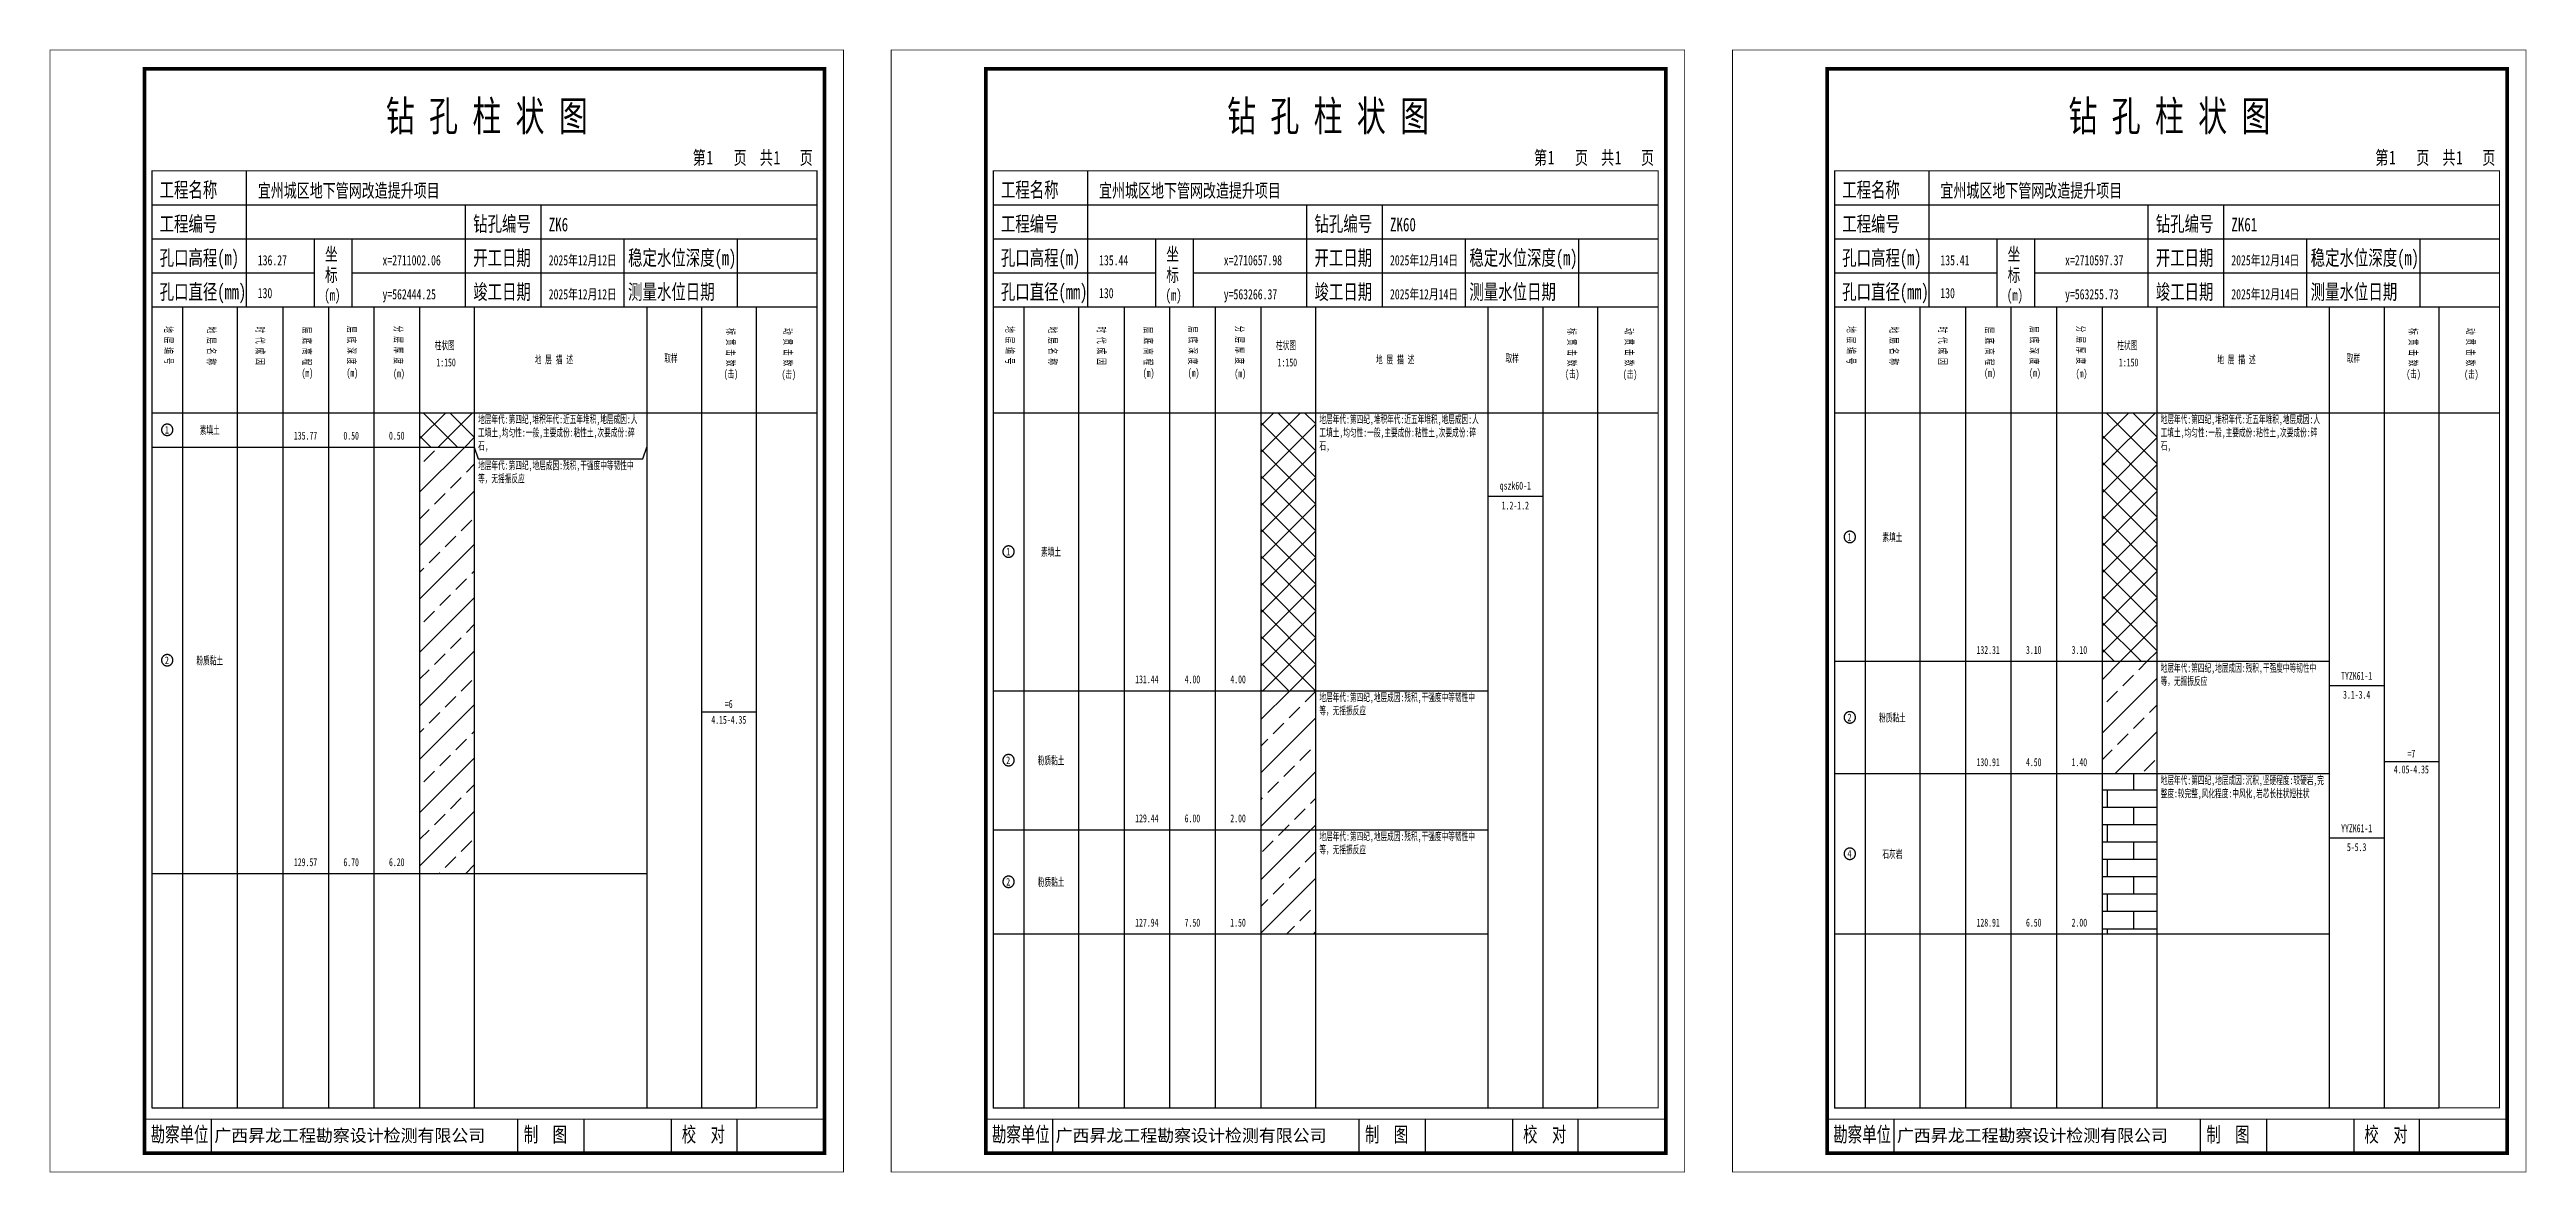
# Model space of a CAD drawing. Header units: millimetres. Extents: x 0 to 2711117, y 0 to 567555.
# Drawn here: x 72150 to 72806, y 0 to 297 of the extents above; entities that cross this region are included whole.
import ezdxf
from ezdxf.enums import TextEntityAlignment as Align

# ---------------------------------------------------------------- set-up
doc = ezdxf.new("R2010")
doc.units = ezdxf.units.MM
doc.layers.add('GICAD_POU_TEXTS', color=7, linetype='Continuous')
doc.layers.add('勘察点图例', color=7, linetype='Continuous')
doc.styles.add('HEAD_FONT', font='simfang.ttf', dxfattribs={"width": 0.6})
doc.styles.add('HEAD_FONT2', font='simfang.ttf', dxfattribs={"width": 0.6})
doc.styles.add('HT', font='simhei.ttf')
doc.styles.add('LZ_FONT', font='simfang.ttf', dxfattribs={"width": 0.7, "height": 8})
doc.styles.add('成果图图块', font='simfang.ttf', dxfattribs={"height": 2.5})
doc.styles.add('成果图表体', font='simfang.ttf', dxfattribs={"width": 0.6, "height": 2.1})
pattern_1 = [(45, (0, 0), (-3.5355339, 3.5355339), []), (135, (0, 0), (-3.5355339, -3.5355339), [])]
pattern_2 = [(45, (0, 0), (-7.0710678, 7.0710678), []), (45, (7.071, 0), (-7.0710678, 7.0710678), [4, -2])]

# ---------------------------------------------------------------- blocks, each defined once
blk = doc.blocks.new('ZK6')
for p, q in [((52, 229), (52, 265)), ((27, 256), (203, 256)), ((110, 229), (110, 256)), ((130, 229), (130, 256)), ((27, 247), (203, 247)), ((70, 229), (70, 247)), ((80, 229), (80, 247)), ((152, 229), (152, 247)), ((182, 229), (182, 247)), ((27, 238), (70, 238)), ((80, 238), (203, 238)), ((27, 229), (35.05, 229)), ((35.05, 229), (35.05, 17)), ((35.05, 229), (49.53, 229)), ((49.53, 229), (49.53, 17)), ((49.53, 229), (61.6, 229)), ((61.6, 229), (61.6, 17)), ((61.6, 229), (73.68, 229)), ((73.68, 229), (73.68, 17)), ((73.68, 229), (85.75, 229)), ((85.75, 229), (85.75, 17)), ((85.75, 229), (97.82, 229)), ((97.82, 229), (97.82, 17)), ((97.82, 229), (112.3, 229)), ((112.3, 229), (112.3, 17)), ((112.3, 229), (157.93, 229)), ((157.93, 229), (157.93, 17)), ((157.93, 229), (172.42, 229)), ((172.42, 229), (172.42, 17)), ((172.42, 229), (186.9, 229)), ((186.9, 229), (186.9, 17)), ((186.9, 229), (203, 229)), ((27, 201), (203, 201)), ((27, 17), (35.05, 17)), ((35.05, 17), (49.53, 17)), ((42.74, 4.95), (42.74, 13.95)), ((42.74, 4.95), (42.74, 13.95)), ((49.53, 17), (61.6, 17)), ((61.6, 17), (73.68, 17)), ((73.68, 17), (85.75, 17)), ((85.75, 17), (97.82, 17)), ((97.82, 17), (112.3, 17)), ((112.3, 17), (157.93, 17)), ((123.83, 4.95), (123.83, 13.95)), ((141.38, 4.95), (141.38, 13.95)), ((157.93, 17), (172.42, 17)), ((164.48, 4.95), (164.48, 13.95)), ((172.42, 17), (186.9, 17)), ((181.84, 4.95), (181.84, 13.95)), ((181.84, 4.95), (181.84, 13.95))]:
    blk.add_line(p, q)
for points, const_width in [([(0, 0), (210, 0), (210, 297), (0, 297)], 0.25), ([(25, 5), (205, 5), (205, 292), (25, 292)], 1), ([(27, 265), (203, 265), (203, 17), (27, 17)], 0.3)]:
    blk.add_lwpolyline(points, close=True, dxfattribs=dict(const_width=const_width))
at = {"const_width": 0.3}
for points in [[(27, 229), (203, 229)], [(25, 14), (205, 14)]]:
    blk.add_lwpolyline(points, dxfattribs=at)
at = {"style": 'LZ_FONT', "width": 0.7}
for s, height, p in [('钻 孔 柱 状 图', 8, (88.9, 275.54)), ('第', 3.6, (170.12, 266.7)), ('1', 3.6, (173.78, 266.75)), ('页', 3.6, (180.96, 266.7)), ('共', 3.6, (187.88, 266.7)), ('1', 3.6, (191.54, 266.7)), ('页', 3.6, (198.44, 266.7)), ('工程名称', 4, (29, 258)), ('宜州城区地下管网改造提升项目', 3.6, (55, 258)), ('工程编号', 4, (29, 249)), ('钻孔编号', 4, (112, 249)), ('ZK6', 3.6, (132, 249)), ('孔口高程(m)', 4, (29, 240)), ('136.27', 2.7, (55, 240)), ('坐', 3.5, (72.79, 241.24)), ('x=2711002.06', 2.7, (88, 240)), ('开工日期', 4, (112, 240)), ('2025年12月12日', 2.7, (132, 240)), ('稳定水位深度(m)', 4, (153, 240)), ('标', 3.5, (72.79, 235.7)), ('孔口直径(mm)', 4, (29, 231)), ('130', 2.7, (54.98, 231.31)), ('(m) ', 3, (72.59, 230.65)), ('y=562444.25', 2.7, (88, 231)), ('竣工日期', 4, (112, 231)), ('2025年12月12日', 2.7, (132, 231)), ('测量水位日期', 4, (153, 231)), ('勘察单位', 4, (26.65, 7.95)), ('制  图', 4, (125.4, 7.95)), ('校  对', 4, (167.22, 7.95))]:
    blk.add_text(s, height=height, dxfattribs=at).set_placement(p)
at = {"style": 'HT'}
blk.add_text('广西昇龙工程勘察设计检测有限公司', height=3.2865, dxfattribs=at).set_placement((43.48, 8.02))
at = {"char_height": 2.1, "width": 22.806, "attachment_point": 1, "rotation": 270, "style": 'HEAD_FONT'}
for s, insert in [('地 层 编 号', (32.46, 223.92)), ('地 层 名 称', (43.79, 223.76)), ('时 代 成 因', (56.67, 223.83)), ('层 底 高 程', (69.07, 223.71)), ('层 底 深 度', (80.9, 223.91)), ('分 层 厚 度', (93.26, 224.01)), ('标 贯 击 数', (181.21, 223.37)), ('动 贯 击 数', (196.38, 223.43))]:
    blk.add_mtext(s, dxfattribs=dict(at, insert=insert))
at = {"char_height": 2.1, "attachment_point": 1}
for s, insert, width, style in [('柱状图', (101.82, 219.87), 7.855, 'HEAD_FONT2'), ('地 层 描 述', (128.29, 216.11), 22.0781, 'HEAD_FONT2'), ('取样', (162.58, 216.44), 7.855, 'HEAD_FONT2'), ('(m)', (66.58, 212.56), 4.7944, 'HEAD_FONT'), ('(m)', (78.47, 212.61), 4.7944, 'HEAD_FONT'), ('(m)', (90.81, 212.43), 4.7944, 'HEAD_FONT'), ('1:150', (102.26, 215.36), 6.9223, 'HEAD_FONT2'), ('(击)', (178.33, 212.31), 7.855, 'HEAD_FONT2'), ('(击)', (193.64, 212.22), 7.855, 'HEAD_FONT2')]:
    blk.add_mtext(s, dxfattribs=dict(at, insert=insert, width=width, style=style))
blk = doc.blocks.new('ZK6_0')
at = {"color": 7}
blk.add_polyline3d([(-1.5, 0.02, 0), (-1.5, -0.06, 0), (-1.49, -0.13, 0), (-1.48, -0.2, 0), (-1.47, -0.28, 0), (-1.46, -0.35, 0), (-1.44, -0.42, 0), (-1.41, -0.49, 0), (-1.39, -0.56, 0), (-1.36, -0.63, 0), (-1.32, -0.69, 0), (-1.29, -0.76, 0), (-1.25, -0.82, 0), (-1.2, -0.88, 0), (-1.16, -0.94, 0), (-1.11, -0.99, 0), (-1.06, -1.04, 0), (-1.01, -1.1, 0), (-0.95, -1.14, 0), (-0.89, -1.19, 0), (-0.83, -1.23, 0), (-0.77, -1.27, 0), (-0.71, -1.31, 0), (-0.64, -1.34, 0), (-0.57, -1.37, 0), (-0.51, -1.4, 0), (-0.44, -1.42, 0), (-0.36, -1.44, 0), (-0.29, -1.46, 0), (-0.22, -1.47, 0), (-0.15, -1.48, 0), (-0.07, -1.48, 0), (0, -1.48, 0), (0.07, -1.48, 0), (0.15, -1.48, 0), (0.22, -1.47, 0), (0.29, -1.46, 0), (0.36, -1.44, 0), (0.44, -1.42, 0), (0.51, -1.4, 0), (0.57, -1.37, 0), (0.64, -1.34, 0), (0.71, -1.31, 0), (0.77, -1.27, 0), (0.83, -1.23, 0), (0.89, -1.19, 0), (0.95, -1.14, 0), (1.01, -1.1, 0), (1.06, -1.04, 0), (1.11, -0.99, 0), (1.16, -0.94, 0), (1.2, -0.88, 0), (1.25, -0.82, 0), (1.29, -0.76, 0), (1.32, -0.69, 0), (1.36, -0.63, 0), (1.39, -0.56, 0), (1.41, -0.49, 0), (1.44, -0.42, 0), (1.46, -0.35, 0), (1.47, -0.28, 0), (1.48, -0.2, 0), (1.49, -0.13, 0), (1.5, -0.06, 0), (1.5, 0.02, 0), (1.5, 0.09, 0), (1.49, 0.16, 0), (1.48, 0.24, 0), (1.47, 0.31, 0), (1.46, 0.38, 0), (1.44, 0.45, 0), (1.41, 0.52, 0), (1.39, 0.59, 0), (1.36, 0.66, 0), (1.32, 0.72, 0), (1.29, 0.79, 0), (1.25, 0.85, 0), (1.2, 0.91, 0), (1.16, 0.97, 0), (1.11, 1.02, 0), (1.06, 1.08, 0), (1.01, 1.13, 0), (0.95, 1.18, 0), (0.89, 1.22, 0), (0.83, 1.26, 0), (0.77, 1.3, 0), (0.71, 1.34, 0), (0.64, 1.37, 0), (0.57, 1.4, 0), (0.51, 1.43, 0), (0.44, 1.45, 0), (0.36, 1.47, 0), (0.29, 1.49, 0), (0.22, 1.5, 0), (0.15, 1.51, 0), (0.07, 1.51, 0), (0, 1.52, 0), (-0.07, 1.51, 0), (-0.15, 1.51, 0), (-0.22, 1.5, 0), (-0.29, 1.49, 0), (-0.36, 1.47, 0), (-0.44, 1.45, 0), (-0.51, 1.43, 0), (-0.57, 1.4, 0), (-0.64, 1.37, 0), (-0.71, 1.34, 0), (-0.77, 1.3, 0), (-0.83, 1.26, 0), (-0.89, 1.22, 0), (-0.95, 1.18, 0), (-1.01, 1.13, 0), (-1.06, 1.08, 0), (-1.11, 1.02, 0), (-1.16, 0.97, 0), (-1.2, 0.91, 0), (-1.25, 0.85, 0), (-1.29, 0.79, 0), (-1.32, 0.72, 0), (-1.36, 0.66, 0), (-1.39, 0.59, 0), (-1.41, 0.52, 0), (-1.44, 0.45, 0), (-1.46, 0.38, 0), (-1.47, 0.31, 0), (-1.48, 0.24, 0), (-1.49, 0.16, 0), (-1.5, 0.09, 0), (-1.5, 0.02, 0)], dxfattribs=at)
at = {"layer": 'GICAD_POU_TEXTS', "color": 7, "style": '成果图图块', "width": 0.7}
blk.add_text('1', height=2, dxfattribs=at).set_placement((-0.09, -0.99), align=Align.CENTER)
blk = doc.blocks.new('ZK6_1')
at = {"color": 7}
blk.add_polyline3d([(-1.5, 0.02, 0), (-1.5, -0.06, 0), (-1.49, -0.13, 0), (-1.48, -0.2, 0), (-1.47, -0.28, 0), (-1.46, -0.35, 0), (-1.44, -0.42, 0), (-1.41, -0.49, 0), (-1.39, -0.56, 0), (-1.36, -0.63, 0), (-1.32, -0.69, 0), (-1.29, -0.76, 0), (-1.25, -0.82, 0), (-1.2, -0.88, 0), (-1.16, -0.94, 0), (-1.11, -0.99, 0), (-1.06, -1.04, 0), (-1.01, -1.1, 0), (-0.95, -1.14, 0), (-0.89, -1.19, 0), (-0.83, -1.23, 0), (-0.77, -1.27, 0), (-0.71, -1.31, 0), (-0.64, -1.34, 0), (-0.57, -1.37, 0), (-0.51, -1.4, 0), (-0.44, -1.42, 0), (-0.36, -1.44, 0), (-0.29, -1.46, 0), (-0.22, -1.47, 0), (-0.15, -1.48, 0), (-0.07, -1.48, 0), (0, -1.48, 0), (0.07, -1.48, 0), (0.15, -1.48, 0), (0.22, -1.47, 0), (0.29, -1.46, 0), (0.36, -1.44, 0), (0.44, -1.42, 0), (0.51, -1.4, 0), (0.57, -1.37, 0), (0.64, -1.34, 0), (0.71, -1.31, 0), (0.77, -1.27, 0), (0.83, -1.23, 0), (0.89, -1.19, 0), (0.95, -1.14, 0), (1.01, -1.1, 0), (1.06, -1.04, 0), (1.11, -0.99, 0), (1.16, -0.94, 0), (1.2, -0.88, 0), (1.25, -0.82, 0), (1.29, -0.76, 0), (1.32, -0.69, 0), (1.36, -0.63, 0), (1.39, -0.56, 0), (1.41, -0.49, 0), (1.44, -0.42, 0), (1.46, -0.35, 0), (1.47, -0.28, 0), (1.48, -0.2, 0), (1.49, -0.13, 0), (1.5, -0.06, 0), (1.5, 0.02, 0), (1.5, 0.09, 0), (1.49, 0.16, 0), (1.48, 0.24, 0), (1.47, 0.31, 0), (1.46, 0.38, 0), (1.44, 0.45, 0), (1.41, 0.52, 0), (1.39, 0.59, 0), (1.36, 0.66, 0), (1.32, 0.72, 0), (1.29, 0.79, 0), (1.25, 0.85, 0), (1.2, 0.91, 0), (1.16, 0.97, 0), (1.11, 1.02, 0), (1.06, 1.08, 0), (1.01, 1.13, 0), (0.95, 1.18, 0), (0.89, 1.22, 0), (0.83, 1.26, 0), (0.77, 1.3, 0), (0.71, 1.34, 0), (0.64, 1.37, 0), (0.57, 1.4, 0), (0.51, 1.43, 0), (0.44, 1.45, 0), (0.36, 1.47, 0), (0.29, 1.49, 0), (0.22, 1.5, 0), (0.15, 1.51, 0), (0.07, 1.51, 0), (0, 1.52, 0), (-0.07, 1.51, 0), (-0.15, 1.51, 0), (-0.22, 1.5, 0), (-0.29, 1.49, 0), (-0.36, 1.47, 0), (-0.44, 1.45, 0), (-0.51, 1.43, 0), (-0.57, 1.4, 0), (-0.64, 1.37, 0), (-0.71, 1.34, 0), (-0.77, 1.3, 0), (-0.83, 1.26, 0), (-0.89, 1.22, 0), (-0.95, 1.18, 0), (-1.01, 1.13, 0), (-1.06, 1.08, 0), (-1.11, 1.02, 0), (-1.16, 0.97, 0), (-1.2, 0.91, 0), (-1.25, 0.85, 0), (-1.29, 0.79, 0), (-1.32, 0.72, 0), (-1.36, 0.66, 0), (-1.39, 0.59, 0), (-1.41, 0.52, 0), (-1.44, 0.45, 0), (-1.46, 0.38, 0), (-1.47, 0.31, 0), (-1.48, 0.24, 0), (-1.49, 0.16, 0), (-1.5, 0.09, 0), (-1.5, 0.02, 0)], dxfattribs=at)
at = {"layer": 'GICAD_POU_TEXTS', "color": 7, "style": '成果图图块', "width": 0.7}
blk.add_text('2', height=2, dxfattribs=at).set_placement((-0.09, -0.99), align=Align.CENTER)
blk = doc.blocks.new('ZK60')
for p, q in [((52, 229), (52, 265)), ((27, 256), (203, 256)), ((110, 229), (110, 256)), ((130, 229), (130, 256)), ((27, 247), (203, 247)), ((70, 229), (70, 247)), ((80, 229), (80, 247)), ((152, 229), (152, 247)), ((182, 229), (182, 247)), ((27, 238), (70, 238)), ((80, 238), (203, 238)), ((27, 229), (35.05, 229)), ((35.05, 229), (35.05, 17)), ((35.05, 229), (49.53, 229)), ((49.53, 229), (49.53, 17)), ((49.53, 229), (61.6, 229)), ((61.6, 229), (61.6, 17)), ((61.6, 229), (73.68, 229)), ((73.68, 229), (73.68, 17)), ((73.68, 229), (85.75, 229)), ((85.75, 229), (85.75, 17)), ((85.75, 229), (97.82, 229)), ((97.82, 229), (97.82, 17)), ((97.82, 229), (112.3, 229)), ((112.3, 229), (112.3, 17)), ((112.3, 229), (157.93, 229)), ((157.93, 229), (157.93, 17)), ((157.93, 229), (172.42, 229)), ((172.42, 229), (172.42, 17)), ((172.42, 229), (186.9, 229)), ((186.9, 229), (186.9, 17)), ((186.9, 229), (203, 229)), ((27, 201), (203, 201)), ((27, 17), (35.05, 17)), ((35.05, 17), (49.53, 17)), ((42.74, 4.95), (42.74, 13.95)), ((42.74, 4.95), (42.74, 13.95)), ((49.53, 17), (61.6, 17)), ((61.6, 17), (73.68, 17)), ((73.68, 17), (85.75, 17)), ((85.75, 17), (97.82, 17)), ((97.82, 17), (112.3, 17)), ((112.3, 17), (157.93, 17)), ((123.83, 4.95), (123.83, 13.95)), ((141.38, 4.95), (141.38, 13.95)), ((157.93, 17), (172.42, 17)), ((164.48, 4.95), (164.48, 13.95)), ((172.42, 17), (186.9, 17)), ((181.84, 4.95), (181.84, 13.95)), ((181.84, 4.95), (181.84, 13.95))]:
    blk.add_line(p, q)
for points, const_width in [([(0, 0), (210, 0), (210, 297), (0, 297)], 0.25), ([(25, 5), (205, 5), (205, 292), (25, 292)], 1), ([(27, 265), (203, 265), (203, 17), (27, 17)], 0.3)]:
    blk.add_lwpolyline(points, close=True, dxfattribs=dict(const_width=const_width))
at = {"const_width": 0.3}
for points in [[(27, 229), (203, 229)], [(25, 14), (205, 14)]]:
    blk.add_lwpolyline(points, dxfattribs=at)
at = {"style": 'LZ_FONT', "width": 0.7}
for s, height, p in [('钻 孔 柱 状 图', 8, (88.9, 275.54)), ('第', 3.6, (170.12, 266.7)), ('1', 3.6, (173.78, 266.75)), ('页', 3.6, (180.96, 266.7)), ('共', 3.6, (187.88, 266.7)), ('1', 3.6, (191.54, 266.7)), ('页', 3.6, (198.44, 266.7)), ('工程名称', 4, (29, 258)), ('宜州城区地下管网改造提升项目', 3.6, (55, 258)), ('工程编号', 4, (29, 249)), ('钻孔编号', 4, (112, 249)), ('ZK60', 3.6, (132, 249)), ('孔口高程(m)', 4, (29, 240)), ('135.44', 2.7, (55, 240)), ('坐', 3.5, (72.79, 241.24)), ('x=2710657.98', 2.7, (88, 240)), ('开工日期', 4, (112, 240)), ('2025年12月14日', 2.7, (132, 240)), ('稳定水位深度(m)', 4, (153, 240)), ('标', 3.5, (72.79, 235.7)), ('孔口直径(mm)', 4, (29, 231)), ('130', 2.7, (54.98, 231.31)), ('(m) ', 3, (72.59, 230.65)), ('y=563266.37', 2.7, (88, 231)), ('竣工日期', 4, (112, 231)), ('2025年12月14日', 2.7, (132, 231)), ('测量水位日期', 4, (153, 231)), ('勘察单位', 4, (26.65, 7.95)), ('制  图', 4, (125.4, 7.95)), ('校  对', 4, (167.22, 7.95))]:
    blk.add_text(s, height=height, dxfattribs=at).set_placement(p)
at = {"style": 'HT'}
blk.add_text('广西昇龙工程勘察设计检测有限公司', height=3.2865, dxfattribs=at).set_placement((43.48, 8.02))
at = {"char_height": 2.1, "width": 22.806, "attachment_point": 1, "rotation": 270, "style": 'HEAD_FONT'}
for s, insert in [('地 层 编 号', (32.46, 223.92)), ('地 层 名 称', (43.79, 223.76)), ('时 代 成 因', (56.67, 223.83)), ('层 底 高 程', (69.07, 223.71)), ('层 底 深 度', (80.9, 223.91)), ('分 层 厚 度', (93.26, 224.01)), ('标 贯 击 数', (181.21, 223.37)), ('动 贯 击 数', (196.38, 223.43))]:
    blk.add_mtext(s, dxfattribs=dict(at, insert=insert))
at = {"char_height": 2.1, "attachment_point": 1}
for s, insert, width, style in [('柱状图', (101.82, 219.87), 7.855, 'HEAD_FONT2'), ('地 层 描 述', (128.29, 216.11), 22.0781, 'HEAD_FONT2'), ('取样', (162.58, 216.44), 7.855, 'HEAD_FONT2'), ('(m)', (66.58, 212.56), 4.7944, 'HEAD_FONT'), ('(m)', (78.47, 212.61), 4.7944, 'HEAD_FONT'), ('(m)', (90.81, 212.43), 4.7944, 'HEAD_FONT'), ('1:150', (102.26, 215.36), 6.9223, 'HEAD_FONT2'), ('(击)', (178.33, 212.31), 7.855, 'HEAD_FONT2'), ('(击)', (193.64, 212.22), 7.855, 'HEAD_FONT2')]:
    blk.add_mtext(s, dxfattribs=dict(at, insert=insert, width=width, style=style))
blk = doc.blocks.new('ZK60_0')
at = {"color": 7}
blk.add_polyline3d([(-1.5, 0.02, 0), (-1.5, -0.06, 0), (-1.49, -0.13, 0), (-1.48, -0.2, 0), (-1.47, -0.28, 0), (-1.46, -0.35, 0), (-1.44, -0.42, 0), (-1.41, -0.49, 0), (-1.39, -0.56, 0), (-1.36, -0.63, 0), (-1.32, -0.69, 0), (-1.29, -0.76, 0), (-1.25, -0.82, 0), (-1.2, -0.88, 0), (-1.16, -0.94, 0), (-1.11, -0.99, 0), (-1.06, -1.04, 0), (-1.01, -1.1, 0), (-0.95, -1.14, 0), (-0.89, -1.19, 0), (-0.83, -1.23, 0), (-0.77, -1.27, 0), (-0.71, -1.31, 0), (-0.64, -1.34, 0), (-0.57, -1.37, 0), (-0.51, -1.4, 0), (-0.44, -1.42, 0), (-0.36, -1.44, 0), (-0.29, -1.46, 0), (-0.22, -1.47, 0), (-0.15, -1.48, 0), (-0.07, -1.48, 0), (0, -1.48, 0), (0.07, -1.48, 0), (0.15, -1.48, 0), (0.22, -1.47, 0), (0.29, -1.46, 0), (0.36, -1.44, 0), (0.44, -1.42, 0), (0.51, -1.4, 0), (0.57, -1.37, 0), (0.64, -1.34, 0), (0.71, -1.31, 0), (0.77, -1.27, 0), (0.83, -1.23, 0), (0.89, -1.19, 0), (0.95, -1.14, 0), (1.01, -1.1, 0), (1.06, -1.04, 0), (1.11, -0.99, 0), (1.16, -0.94, 0), (1.2, -0.88, 0), (1.25, -0.82, 0), (1.29, -0.76, 0), (1.32, -0.69, 0), (1.36, -0.63, 0), (1.39, -0.56, 0), (1.41, -0.49, 0), (1.44, -0.42, 0), (1.46, -0.35, 0), (1.47, -0.28, 0), (1.48, -0.2, 0), (1.49, -0.13, 0), (1.5, -0.06, 0), (1.5, 0.02, 0), (1.5, 0.09, 0), (1.49, 0.16, 0), (1.48, 0.24, 0), (1.47, 0.31, 0), (1.46, 0.38, 0), (1.44, 0.45, 0), (1.41, 0.52, 0), (1.39, 0.59, 0), (1.36, 0.66, 0), (1.32, 0.72, 0), (1.29, 0.79, 0), (1.25, 0.85, 0), (1.2, 0.91, 0), (1.16, 0.97, 0), (1.11, 1.02, 0), (1.06, 1.08, 0), (1.01, 1.13, 0), (0.95, 1.18, 0), (0.89, 1.22, 0), (0.83, 1.26, 0), (0.77, 1.3, 0), (0.71, 1.34, 0), (0.64, 1.37, 0), (0.57, 1.4, 0), (0.51, 1.43, 0), (0.44, 1.45, 0), (0.36, 1.47, 0), (0.29, 1.49, 0), (0.22, 1.5, 0), (0.15, 1.51, 0), (0.07, 1.51, 0), (0, 1.52, 0), (-0.07, 1.51, 0), (-0.15, 1.51, 0), (-0.22, 1.5, 0), (-0.29, 1.49, 0), (-0.36, 1.47, 0), (-0.44, 1.45, 0), (-0.51, 1.43, 0), (-0.57, 1.4, 0), (-0.64, 1.37, 0), (-0.71, 1.34, 0), (-0.77, 1.3, 0), (-0.83, 1.26, 0), (-0.89, 1.22, 0), (-0.95, 1.18, 0), (-1.01, 1.13, 0), (-1.06, 1.08, 0), (-1.11, 1.02, 0), (-1.16, 0.97, 0), (-1.2, 0.91, 0), (-1.25, 0.85, 0), (-1.29, 0.79, 0), (-1.32, 0.72, 0), (-1.36, 0.66, 0), (-1.39, 0.59, 0), (-1.41, 0.52, 0), (-1.44, 0.45, 0), (-1.46, 0.38, 0), (-1.47, 0.31, 0), (-1.48, 0.24, 0), (-1.49, 0.16, 0), (-1.5, 0.09, 0), (-1.5, 0.02, 0)], dxfattribs=at)
at = {"layer": 'GICAD_POU_TEXTS', "color": 7, "style": '成果图图块', "width": 0.7}
blk.add_text('1', height=2, dxfattribs=at).set_placement((-0.09, -0.99), align=Align.CENTER)
blk = doc.blocks.new('ZK60_1')
at = {"color": 7}
blk.add_polyline3d([(-1.5, 0.02, 0), (-1.5, -0.06, 0), (-1.49, -0.13, 0), (-1.48, -0.2, 0), (-1.47, -0.28, 0), (-1.46, -0.35, 0), (-1.44, -0.42, 0), (-1.41, -0.49, 0), (-1.39, -0.56, 0), (-1.36, -0.63, 0), (-1.32, -0.69, 0), (-1.29, -0.76, 0), (-1.25, -0.82, 0), (-1.2, -0.88, 0), (-1.16, -0.94, 0), (-1.11, -0.99, 0), (-1.06, -1.04, 0), (-1.01, -1.1, 0), (-0.95, -1.14, 0), (-0.89, -1.19, 0), (-0.83, -1.23, 0), (-0.77, -1.27, 0), (-0.71, -1.31, 0), (-0.64, -1.34, 0), (-0.57, -1.37, 0), (-0.51, -1.4, 0), (-0.44, -1.42, 0), (-0.36, -1.44, 0), (-0.29, -1.46, 0), (-0.22, -1.47, 0), (-0.15, -1.48, 0), (-0.07, -1.48, 0), (0, -1.48, 0), (0.07, -1.48, 0), (0.15, -1.48, 0), (0.22, -1.47, 0), (0.29, -1.46, 0), (0.36, -1.44, 0), (0.44, -1.42, 0), (0.51, -1.4, 0), (0.57, -1.37, 0), (0.64, -1.34, 0), (0.71, -1.31, 0), (0.77, -1.27, 0), (0.83, -1.23, 0), (0.89, -1.19, 0), (0.95, -1.14, 0), (1.01, -1.1, 0), (1.06, -1.04, 0), (1.11, -0.99, 0), (1.16, -0.94, 0), (1.2, -0.88, 0), (1.25, -0.82, 0), (1.29, -0.76, 0), (1.32, -0.69, 0), (1.36, -0.63, 0), (1.39, -0.56, 0), (1.41, -0.49, 0), (1.44, -0.42, 0), (1.46, -0.35, 0), (1.47, -0.28, 0), (1.48, -0.2, 0), (1.49, -0.13, 0), (1.5, -0.06, 0), (1.5, 0.02, 0), (1.5, 0.09, 0), (1.49, 0.16, 0), (1.48, 0.24, 0), (1.47, 0.31, 0), (1.46, 0.38, 0), (1.44, 0.45, 0), (1.41, 0.52, 0), (1.39, 0.59, 0), (1.36, 0.66, 0), (1.32, 0.72, 0), (1.29, 0.79, 0), (1.25, 0.85, 0), (1.2, 0.91, 0), (1.16, 0.97, 0), (1.11, 1.02, 0), (1.06, 1.08, 0), (1.01, 1.13, 0), (0.95, 1.18, 0), (0.89, 1.22, 0), (0.83, 1.26, 0), (0.77, 1.3, 0), (0.71, 1.34, 0), (0.64, 1.37, 0), (0.57, 1.4, 0), (0.51, 1.43, 0), (0.44, 1.45, 0), (0.36, 1.47, 0), (0.29, 1.49, 0), (0.22, 1.5, 0), (0.15, 1.51, 0), (0.07, 1.51, 0), (0, 1.52, 0), (-0.07, 1.51, 0), (-0.15, 1.51, 0), (-0.22, 1.5, 0), (-0.29, 1.49, 0), (-0.36, 1.47, 0), (-0.44, 1.45, 0), (-0.51, 1.43, 0), (-0.57, 1.4, 0), (-0.64, 1.37, 0), (-0.71, 1.34, 0), (-0.77, 1.3, 0), (-0.83, 1.26, 0), (-0.89, 1.22, 0), (-0.95, 1.18, 0), (-1.01, 1.13, 0), (-1.06, 1.08, 0), (-1.11, 1.02, 0), (-1.16, 0.97, 0), (-1.2, 0.91, 0), (-1.25, 0.85, 0), (-1.29, 0.79, 0), (-1.32, 0.72, 0), (-1.36, 0.66, 0), (-1.39, 0.59, 0), (-1.41, 0.52, 0), (-1.44, 0.45, 0), (-1.46, 0.38, 0), (-1.47, 0.31, 0), (-1.48, 0.24, 0), (-1.49, 0.16, 0), (-1.5, 0.09, 0), (-1.5, 0.02, 0)], dxfattribs=at)
at = {"layer": 'GICAD_POU_TEXTS', "color": 7, "style": '成果图图块', "width": 0.7}
blk.add_text('2', height=2, dxfattribs=at).set_placement((-0.09, -0.99), align=Align.CENTER)
blk = doc.blocks.new('ZK60_2')
at = {"color": 7}
blk.add_polyline3d([(-1.5, 0.02, 0), (-1.5, -0.06, 0), (-1.49, -0.13, 0), (-1.48, -0.2, 0), (-1.47, -0.28, 0), (-1.46, -0.35, 0), (-1.44, -0.42, 0), (-1.41, -0.49, 0), (-1.39, -0.56, 0), (-1.36, -0.63, 0), (-1.32, -0.69, 0), (-1.29, -0.76, 0), (-1.25, -0.82, 0), (-1.2, -0.88, 0), (-1.16, -0.94, 0), (-1.11, -0.99, 0), (-1.06, -1.04, 0), (-1.01, -1.1, 0), (-0.95, -1.14, 0), (-0.89, -1.19, 0), (-0.83, -1.23, 0), (-0.77, -1.27, 0), (-0.71, -1.31, 0), (-0.64, -1.34, 0), (-0.57, -1.37, 0), (-0.51, -1.4, 0), (-0.44, -1.42, 0), (-0.36, -1.44, 0), (-0.29, -1.46, 0), (-0.22, -1.47, 0), (-0.15, -1.48, 0), (-0.07, -1.48, 0), (0, -1.48, 0), (0.07, -1.48, 0), (0.15, -1.48, 0), (0.22, -1.47, 0), (0.29, -1.46, 0), (0.36, -1.44, 0), (0.44, -1.42, 0), (0.51, -1.4, 0), (0.57, -1.37, 0), (0.64, -1.34, 0), (0.71, -1.31, 0), (0.77, -1.27, 0), (0.83, -1.23, 0), (0.89, -1.19, 0), (0.95, -1.14, 0), (1.01, -1.1, 0), (1.06, -1.04, 0), (1.11, -0.99, 0), (1.16, -0.94, 0), (1.2, -0.88, 0), (1.25, -0.82, 0), (1.29, -0.76, 0), (1.32, -0.69, 0), (1.36, -0.63, 0), (1.39, -0.56, 0), (1.41, -0.49, 0), (1.44, -0.42, 0), (1.46, -0.35, 0), (1.47, -0.28, 0), (1.48, -0.2, 0), (1.49, -0.13, 0), (1.5, -0.06, 0), (1.5, 0.02, 0), (1.5, 0.09, 0), (1.49, 0.16, 0), (1.48, 0.24, 0), (1.47, 0.31, 0), (1.46, 0.38, 0), (1.44, 0.45, 0), (1.41, 0.52, 0), (1.39, 0.59, 0), (1.36, 0.66, 0), (1.32, 0.72, 0), (1.29, 0.79, 0), (1.25, 0.85, 0), (1.2, 0.91, 0), (1.16, 0.97, 0), (1.11, 1.02, 0), (1.06, 1.08, 0), (1.01, 1.13, 0), (0.95, 1.18, 0), (0.89, 1.22, 0), (0.83, 1.26, 0), (0.77, 1.3, 0), (0.71, 1.34, 0), (0.64, 1.37, 0), (0.57, 1.4, 0), (0.51, 1.43, 0), (0.44, 1.45, 0), (0.36, 1.47, 0), (0.29, 1.49, 0), (0.22, 1.5, 0), (0.15, 1.51, 0), (0.07, 1.51, 0), (0, 1.52, 0), (-0.07, 1.51, 0), (-0.15, 1.51, 0), (-0.22, 1.5, 0), (-0.29, 1.49, 0), (-0.36, 1.47, 0), (-0.44, 1.45, 0), (-0.51, 1.43, 0), (-0.57, 1.4, 0), (-0.64, 1.37, 0), (-0.71, 1.34, 0), (-0.77, 1.3, 0), (-0.83, 1.26, 0), (-0.89, 1.22, 0), (-0.95, 1.18, 0), (-1.01, 1.13, 0), (-1.06, 1.08, 0), (-1.11, 1.02, 0), (-1.16, 0.97, 0), (-1.2, 0.91, 0), (-1.25, 0.85, 0), (-1.29, 0.79, 0), (-1.32, 0.72, 0), (-1.36, 0.66, 0), (-1.39, 0.59, 0), (-1.41, 0.52, 0), (-1.44, 0.45, 0), (-1.46, 0.38, 0), (-1.47, 0.31, 0), (-1.48, 0.24, 0), (-1.49, 0.16, 0), (-1.5, 0.09, 0), (-1.5, 0.02, 0)], dxfattribs=at)
at = {"layer": 'GICAD_POU_TEXTS', "color": 7, "style": '成果图图块', "width": 0.7}
blk.add_text('2', height=2, dxfattribs=at).set_placement((-0.09, -0.99), align=Align.CENTER)
blk = doc.blocks.new('ZK61')
for p, q in [((52, 229), (52, 265)), ((27, 256), (203, 256)), ((110, 229), (110, 256)), ((130, 229), (130, 256)), ((27, 247), (203, 247)), ((70, 229), (70, 247)), ((80, 229), (80, 247)), ((152, 229), (152, 247)), ((182, 229), (182, 247)), ((27, 238), (70, 238)), ((80, 238), (203, 238)), ((27, 229), (35.05, 229)), ((35.05, 229), (35.05, 17)), ((35.05, 229), (49.53, 229)), ((49.53, 229), (49.53, 17)), ((49.53, 229), (61.6, 229)), ((61.6, 229), (61.6, 17)), ((61.6, 229), (73.68, 229)), ((73.68, 229), (73.68, 17)), ((73.68, 229), (85.75, 229)), ((85.75, 229), (85.75, 17)), ((85.75, 229), (97.82, 229)), ((97.82, 229), (97.82, 17)), ((97.82, 229), (112.3, 229)), ((112.3, 229), (112.3, 17)), ((112.3, 229), (157.93, 229)), ((157.93, 229), (157.93, 17)), ((157.93, 229), (172.42, 229)), ((172.42, 229), (172.42, 17)), ((172.42, 229), (186.9, 229)), ((186.9, 229), (186.9, 17)), ((186.9, 229), (203, 229)), ((27, 201), (203, 201)), ((27, 17), (35.05, 17)), ((35.05, 17), (49.53, 17)), ((42.74, 4.95), (42.74, 13.95)), ((42.74, 4.95), (42.74, 13.95)), ((49.53, 17), (61.6, 17)), ((61.6, 17), (73.68, 17)), ((73.68, 17), (85.75, 17)), ((85.75, 17), (97.82, 17)), ((97.82, 17), (112.3, 17)), ((112.3, 17), (157.93, 17)), ((123.83, 4.95), (123.83, 13.95)), ((141.38, 4.95), (141.38, 13.95)), ((157.93, 17), (172.42, 17)), ((164.48, 4.95), (164.48, 13.95)), ((172.42, 17), (186.9, 17)), ((181.84, 4.95), (181.84, 13.95)), ((181.84, 4.95), (181.84, 13.95))]:
    blk.add_line(p, q)
for points, const_width in [([(0, 0), (210, 0), (210, 297), (0, 297)], 0.25), ([(25, 5), (205, 5), (205, 292), (25, 292)], 1), ([(27, 265), (203, 265), (203, 17), (27, 17)], 0.3)]:
    blk.add_lwpolyline(points, close=True, dxfattribs=dict(const_width=const_width))
at = {"const_width": 0.3}
for points in [[(27, 229), (203, 229)], [(25, 14), (205, 14)]]:
    blk.add_lwpolyline(points, dxfattribs=at)
at = {"style": 'LZ_FONT', "width": 0.7}
for s, height, p in [('钻 孔 柱 状 图', 8, (88.9, 275.54)), ('第', 3.6, (170.12, 266.7)), ('1', 3.6, (173.78, 266.75)), ('页', 3.6, (180.96, 266.7)), ('共', 3.6, (187.88, 266.7)), ('1', 3.6, (191.54, 266.7)), ('页', 3.6, (198.44, 266.7)), ('工程名称', 4, (29, 258)), ('宜州城区地下管网改造提升项目', 3.6, (55, 258)), ('工程编号', 4, (29, 249)), ('钻孔编号', 4, (112, 249)), ('ZK61', 3.6, (132, 249)), ('孔口高程(m)', 4, (29, 240)), ('135.41', 2.7, (55, 240)), ('坐', 3.5, (72.79, 241.24)), ('x=2710597.37', 2.7, (88, 240)), ('开工日期', 4, (112, 240)), ('2025年12月14日', 2.7, (132, 240)), ('稳定水位深度(m)', 4, (153, 240)), ('标', 3.5, (72.79, 235.7)), ('孔口直径(mm)', 4, (29, 231)), ('130', 2.7, (54.98, 231.31)), ('(m) ', 3, (72.59, 230.65)), ('y=563255.73', 2.7, (88, 231)), ('竣工日期', 4, (112, 231)), ('2025年12月14日', 2.7, (132, 231)), ('测量水位日期', 4, (153, 231)), ('勘察单位', 4, (26.65, 7.95)), ('制  图', 4, (125.4, 7.95)), ('校  对', 4, (167.22, 7.95))]:
    blk.add_text(s, height=height, dxfattribs=at).set_placement(p)
at = {"style": 'HT'}
blk.add_text('广西昇龙工程勘察设计检测有限公司', height=3.2865, dxfattribs=at).set_placement((43.48, 8.02))
at = {"char_height": 2.1, "width": 22.806, "attachment_point": 1, "rotation": 270, "style": 'HEAD_FONT'}
for s, insert in [('地 层 编 号', (32.46, 223.92)), ('地 层 名 称', (43.79, 223.76)), ('时 代 成 因', (56.67, 223.83)), ('层 底 高 程', (69.07, 223.71)), ('层 底 深 度', (80.9, 223.91)), ('分 层 厚 度', (93.26, 224.01)), ('标 贯 击 数', (181.21, 223.37)), ('动 贯 击 数', (196.38, 223.43))]:
    blk.add_mtext(s, dxfattribs=dict(at, insert=insert))
at = {"char_height": 2.1, "attachment_point": 1}
for s, insert, width, style in [('柱状图', (101.82, 219.87), 7.855, 'HEAD_FONT2'), ('地 层 描 述', (128.29, 216.11), 22.0781, 'HEAD_FONT2'), ('取样', (162.58, 216.44), 7.855, 'HEAD_FONT2'), ('(m)', (66.58, 212.56), 4.7944, 'HEAD_FONT'), ('(m)', (78.47, 212.61), 4.7944, 'HEAD_FONT'), ('(m)', (90.81, 212.43), 4.7944, 'HEAD_FONT'), ('1:150', (102.26, 215.36), 6.9223, 'HEAD_FONT2'), ('(击)', (178.33, 212.31), 7.855, 'HEAD_FONT2'), ('(击)', (193.64, 212.22), 7.855, 'HEAD_FONT2')]:
    blk.add_mtext(s, dxfattribs=dict(at, insert=insert, width=width, style=style))
blk = doc.blocks.new('ZK61_0')
at = {"color": 7}
blk.add_polyline3d([(-1.5, 0.02, 0), (-1.5, -0.06, 0), (-1.49, -0.13, 0), (-1.48, -0.2, 0), (-1.47, -0.28, 0), (-1.46, -0.35, 0), (-1.44, -0.42, 0), (-1.41, -0.49, 0), (-1.39, -0.56, 0), (-1.36, -0.63, 0), (-1.32, -0.69, 0), (-1.29, -0.76, 0), (-1.25, -0.82, 0), (-1.2, -0.88, 0), (-1.16, -0.94, 0), (-1.11, -0.99, 0), (-1.06, -1.04, 0), (-1.01, -1.1, 0), (-0.95, -1.14, 0), (-0.89, -1.19, 0), (-0.83, -1.23, 0), (-0.77, -1.27, 0), (-0.71, -1.31, 0), (-0.64, -1.34, 0), (-0.57, -1.37, 0), (-0.51, -1.4, 0), (-0.44, -1.42, 0), (-0.36, -1.44, 0), (-0.29, -1.46, 0), (-0.22, -1.47, 0), (-0.15, -1.48, 0), (-0.07, -1.48, 0), (0, -1.48, 0), (0.07, -1.48, 0), (0.15, -1.48, 0), (0.22, -1.47, 0), (0.29, -1.46, 0), (0.36, -1.44, 0), (0.44, -1.42, 0), (0.51, -1.4, 0), (0.57, -1.37, 0), (0.64, -1.34, 0), (0.71, -1.31, 0), (0.77, -1.27, 0), (0.83, -1.23, 0), (0.89, -1.19, 0), (0.95, -1.14, 0), (1.01, -1.1, 0), (1.06, -1.04, 0), (1.11, -0.99, 0), (1.16, -0.94, 0), (1.2, -0.88, 0), (1.25, -0.82, 0), (1.29, -0.76, 0), (1.32, -0.69, 0), (1.36, -0.63, 0), (1.39, -0.56, 0), (1.41, -0.49, 0), (1.44, -0.42, 0), (1.46, -0.35, 0), (1.47, -0.28, 0), (1.48, -0.2, 0), (1.49, -0.13, 0), (1.5, -0.06, 0), (1.5, 0.02, 0), (1.5, 0.09, 0), (1.49, 0.16, 0), (1.48, 0.24, 0), (1.47, 0.31, 0), (1.46, 0.38, 0), (1.44, 0.45, 0), (1.41, 0.52, 0), (1.39, 0.59, 0), (1.36, 0.66, 0), (1.32, 0.72, 0), (1.29, 0.79, 0), (1.25, 0.85, 0), (1.2, 0.91, 0), (1.16, 0.97, 0), (1.11, 1.02, 0), (1.06, 1.08, 0), (1.01, 1.13, 0), (0.95, 1.18, 0), (0.89, 1.22, 0), (0.83, 1.26, 0), (0.77, 1.3, 0), (0.71, 1.34, 0), (0.64, 1.37, 0), (0.57, 1.4, 0), (0.51, 1.43, 0), (0.44, 1.45, 0), (0.36, 1.47, 0), (0.29, 1.49, 0), (0.22, 1.5, 0), (0.15, 1.51, 0), (0.07, 1.51, 0), (0, 1.52, 0), (-0.07, 1.51, 0), (-0.15, 1.51, 0), (-0.22, 1.5, 0), (-0.29, 1.49, 0), (-0.36, 1.47, 0), (-0.44, 1.45, 0), (-0.51, 1.43, 0), (-0.57, 1.4, 0), (-0.64, 1.37, 0), (-0.71, 1.34, 0), (-0.77, 1.3, 0), (-0.83, 1.26, 0), (-0.89, 1.22, 0), (-0.95, 1.18, 0), (-1.01, 1.13, 0), (-1.06, 1.08, 0), (-1.11, 1.02, 0), (-1.16, 0.97, 0), (-1.2, 0.91, 0), (-1.25, 0.85, 0), (-1.29, 0.79, 0), (-1.32, 0.72, 0), (-1.36, 0.66, 0), (-1.39, 0.59, 0), (-1.41, 0.52, 0), (-1.44, 0.45, 0), (-1.46, 0.38, 0), (-1.47, 0.31, 0), (-1.48, 0.24, 0), (-1.49, 0.16, 0), (-1.5, 0.09, 0), (-1.5, 0.02, 0)], dxfattribs=at)
at = {"layer": 'GICAD_POU_TEXTS', "color": 7, "style": '成果图图块', "width": 0.7}
blk.add_text('1', height=2, dxfattribs=at).set_placement((-0.09, -0.99), align=Align.CENTER)
blk = doc.blocks.new('ZK61_1')
at = {"color": 7}
blk.add_polyline3d([(-1.5, 0.02, 0), (-1.5, -0.06, 0), (-1.49, -0.13, 0), (-1.48, -0.2, 0), (-1.47, -0.28, 0), (-1.46, -0.35, 0), (-1.44, -0.42, 0), (-1.41, -0.49, 0), (-1.39, -0.56, 0), (-1.36, -0.63, 0), (-1.32, -0.69, 0), (-1.29, -0.76, 0), (-1.25, -0.82, 0), (-1.2, -0.88, 0), (-1.16, -0.94, 0), (-1.11, -0.99, 0), (-1.06, -1.04, 0), (-1.01, -1.1, 0), (-0.95, -1.14, 0), (-0.89, -1.19, 0), (-0.83, -1.23, 0), (-0.77, -1.27, 0), (-0.71, -1.31, 0), (-0.64, -1.34, 0), (-0.57, -1.37, 0), (-0.51, -1.4, 0), (-0.44, -1.42, 0), (-0.36, -1.44, 0), (-0.29, -1.46, 0), (-0.22, -1.47, 0), (-0.15, -1.48, 0), (-0.07, -1.48, 0), (0, -1.48, 0), (0.07, -1.48, 0), (0.15, -1.48, 0), (0.22, -1.47, 0), (0.29, -1.46, 0), (0.36, -1.44, 0), (0.44, -1.42, 0), (0.51, -1.4, 0), (0.57, -1.37, 0), (0.64, -1.34, 0), (0.71, -1.31, 0), (0.77, -1.27, 0), (0.83, -1.23, 0), (0.89, -1.19, 0), (0.95, -1.14, 0), (1.01, -1.1, 0), (1.06, -1.04, 0), (1.11, -0.99, 0), (1.16, -0.94, 0), (1.2, -0.88, 0), (1.25, -0.82, 0), (1.29, -0.76, 0), (1.32, -0.69, 0), (1.36, -0.63, 0), (1.39, -0.56, 0), (1.41, -0.49, 0), (1.44, -0.42, 0), (1.46, -0.35, 0), (1.47, -0.28, 0), (1.48, -0.2, 0), (1.49, -0.13, 0), (1.5, -0.06, 0), (1.5, 0.02, 0), (1.5, 0.09, 0), (1.49, 0.16, 0), (1.48, 0.24, 0), (1.47, 0.31, 0), (1.46, 0.38, 0), (1.44, 0.45, 0), (1.41, 0.52, 0), (1.39, 0.59, 0), (1.36, 0.66, 0), (1.32, 0.72, 0), (1.29, 0.79, 0), (1.25, 0.85, 0), (1.2, 0.91, 0), (1.16, 0.97, 0), (1.11, 1.02, 0), (1.06, 1.08, 0), (1.01, 1.13, 0), (0.95, 1.18, 0), (0.89, 1.22, 0), (0.83, 1.26, 0), (0.77, 1.3, 0), (0.71, 1.34, 0), (0.64, 1.37, 0), (0.57, 1.4, 0), (0.51, 1.43, 0), (0.44, 1.45, 0), (0.36, 1.47, 0), (0.29, 1.49, 0), (0.22, 1.5, 0), (0.15, 1.51, 0), (0.07, 1.51, 0), (0, 1.52, 0), (-0.07, 1.51, 0), (-0.15, 1.51, 0), (-0.22, 1.5, 0), (-0.29, 1.49, 0), (-0.36, 1.47, 0), (-0.44, 1.45, 0), (-0.51, 1.43, 0), (-0.57, 1.4, 0), (-0.64, 1.37, 0), (-0.71, 1.34, 0), (-0.77, 1.3, 0), (-0.83, 1.26, 0), (-0.89, 1.22, 0), (-0.95, 1.18, 0), (-1.01, 1.13, 0), (-1.06, 1.08, 0), (-1.11, 1.02, 0), (-1.16, 0.97, 0), (-1.2, 0.91, 0), (-1.25, 0.85, 0), (-1.29, 0.79, 0), (-1.32, 0.72, 0), (-1.36, 0.66, 0), (-1.39, 0.59, 0), (-1.41, 0.52, 0), (-1.44, 0.45, 0), (-1.46, 0.38, 0), (-1.47, 0.31, 0), (-1.48, 0.24, 0), (-1.49, 0.16, 0), (-1.5, 0.09, 0), (-1.5, 0.02, 0)], dxfattribs=at)
at = {"layer": 'GICAD_POU_TEXTS', "color": 7, "style": '成果图图块', "width": 0.7}
blk.add_text('2', height=2, dxfattribs=at).set_placement((-0.09, -0.99), align=Align.CENTER)
blk = doc.blocks.new('ZK61_2')
at = {"color": 7}
blk.add_polyline3d([(-1.5, 0.02, 0), (-1.5, -0.06, 0), (-1.49, -0.13, 0), (-1.48, -0.2, 0), (-1.47, -0.28, 0), (-1.46, -0.35, 0), (-1.44, -0.42, 0), (-1.41, -0.49, 0), (-1.39, -0.56, 0), (-1.36, -0.63, 0), (-1.32, -0.69, 0), (-1.29, -0.76, 0), (-1.25, -0.82, 0), (-1.2, -0.88, 0), (-1.16, -0.94, 0), (-1.11, -0.99, 0), (-1.06, -1.04, 0), (-1.01, -1.1, 0), (-0.95, -1.14, 0), (-0.89, -1.19, 0), (-0.83, -1.23, 0), (-0.77, -1.27, 0), (-0.71, -1.31, 0), (-0.64, -1.34, 0), (-0.57, -1.37, 0), (-0.51, -1.4, 0), (-0.44, -1.42, 0), (-0.36, -1.44, 0), (-0.29, -1.46, 0), (-0.22, -1.47, 0), (-0.15, -1.48, 0), (-0.07, -1.48, 0), (0, -1.48, 0), (0.07, -1.48, 0), (0.15, -1.48, 0), (0.22, -1.47, 0), (0.29, -1.46, 0), (0.36, -1.44, 0), (0.44, -1.42, 0), (0.51, -1.4, 0), (0.57, -1.37, 0), (0.64, -1.34, 0), (0.71, -1.31, 0), (0.77, -1.27, 0), (0.83, -1.23, 0), (0.89, -1.19, 0), (0.95, -1.14, 0), (1.01, -1.1, 0), (1.06, -1.04, 0), (1.11, -0.99, 0), (1.16, -0.94, 0), (1.2, -0.88, 0), (1.25, -0.82, 0), (1.29, -0.76, 0), (1.32, -0.69, 0), (1.36, -0.63, 0), (1.39, -0.56, 0), (1.41, -0.49, 0), (1.44, -0.42, 0), (1.46, -0.35, 0), (1.47, -0.28, 0), (1.48, -0.2, 0), (1.49, -0.13, 0), (1.5, -0.06, 0), (1.5, 0.02, 0), (1.5, 0.09, 0), (1.49, 0.16, 0), (1.48, 0.24, 0), (1.47, 0.31, 0), (1.46, 0.38, 0), (1.44, 0.45, 0), (1.41, 0.52, 0), (1.39, 0.59, 0), (1.36, 0.66, 0), (1.32, 0.72, 0), (1.29, 0.79, 0), (1.25, 0.85, 0), (1.2, 0.91, 0), (1.16, 0.97, 0), (1.11, 1.02, 0), (1.06, 1.08, 0), (1.01, 1.13, 0), (0.95, 1.18, 0), (0.89, 1.22, 0), (0.83, 1.26, 0), (0.77, 1.3, 0), (0.71, 1.34, 0), (0.64, 1.37, 0), (0.57, 1.4, 0), (0.51, 1.43, 0), (0.44, 1.45, 0), (0.36, 1.47, 0), (0.29, 1.49, 0), (0.22, 1.5, 0), (0.15, 1.51, 0), (0.07, 1.51, 0), (0, 1.52, 0), (-0.07, 1.51, 0), (-0.15, 1.51, 0), (-0.22, 1.5, 0), (-0.29, 1.49, 0), (-0.36, 1.47, 0), (-0.44, 1.45, 0), (-0.51, 1.43, 0), (-0.57, 1.4, 0), (-0.64, 1.37, 0), (-0.71, 1.34, 0), (-0.77, 1.3, 0), (-0.83, 1.26, 0), (-0.89, 1.22, 0), (-0.95, 1.18, 0), (-1.01, 1.13, 0), (-1.06, 1.08, 0), (-1.11, 1.02, 0), (-1.16, 0.97, 0), (-1.2, 0.91, 0), (-1.25, 0.85, 0), (-1.29, 0.79, 0), (-1.32, 0.72, 0), (-1.36, 0.66, 0), (-1.39, 0.59, 0), (-1.41, 0.52, 0), (-1.44, 0.45, 0), (-1.46, 0.38, 0), (-1.47, 0.31, 0), (-1.48, 0.24, 0), (-1.49, 0.16, 0), (-1.5, 0.09, 0), (-1.5, 0.02, 0)], dxfattribs=at)
at = {"layer": 'GICAD_POU_TEXTS', "color": 7, "style": '成果图图块', "width": 0.7}
blk.add_text('4', height=2, dxfattribs=at).set_placement((-0.09, -0.99), align=Align.CENTER)

msp = doc.modelspace()

# ---------------------------------------------------------------- hatches: boundary and pattern name
at = {"layer": '勘察点图例'}
h = msp.add_hatch(dxfattribs=at)
h.set_pattern_fill('GKSTT', color=256, scale=0.5, style=0, pattern_type=2)
h.set_pattern_definition(pattern_1)
h.paths.add_polyline_path([(72248.24, 191.9), (72262.73, 191.9), (72262.73, 201), (72248.24, 201)])
h = msp.add_hatch(dxfattribs=at)
h.set_pattern_fill('GKSTT', color=256, scale=0.5, style=0, pattern_type=2)
h.set_pattern_definition(pattern_1)
h.paths.add_polyline_path([(72470.93, 127.4), (72485.42, 127.4), (72485.42, 201), (72470.93, 201)])
h = msp.add_hatch(dxfattribs=at)
h.set_pattern_fill('GKSTT', color=256, scale=0.5, style=0, pattern_type=2)
h.set_pattern_definition(pattern_1)
h.paths.add_polyline_path([(72693.62, 135.18), (72708.1, 135.18), (72708.1, 201), (72693.62, 201)])
h = msp.add_hatch(dxfattribs=at)
h.set_pattern_fill('GKFZNT', color=256, scale=0.5, style=0, pattern_type=2)
h.set_pattern_definition(pattern_2)
h.paths.add_polyline_path([(72248.24, 79), (72262.73, 79), (72262.73, 191.9), (72248.24, 191.9)])
h = msp.add_hatch(dxfattribs=at)
h.set_pattern_fill('GKFZNT', color=256, scale=0.5, style=0, pattern_type=2)
h.set_pattern_definition(pattern_2)
h.paths.add_polyline_path([(72693.62, 105.46), (72708.1, 105.46), (72708.1, 135.18), (72693.62, 135.18)])
h = msp.add_hatch(dxfattribs=at)
h.set_pattern_fill('GKFZNT', color=256, scale=0.5, style=0, pattern_type=2)
h.set_pattern_definition(pattern_2)
h.paths.add_polyline_path([(72470.93, 90.6), (72485.42, 90.6), (72485.42, 127.4), (72470.93, 127.4)])
h = msp.add_hatch(dxfattribs=at)
h.set_pattern_fill('GKSHY', color=256, scale=0.5, style=0, pattern_type=2)
h.set_pattern_definition([(0, (0, 0), (0, 4.6), []), (90, (0, 0), (-7, 4.6), [4.6, -4.6])])
h.paths.add_polyline_path([(72693.62, 63), (72708.1, 63), (72708.1, 105.46), (72693.62, 105.46)])
h = msp.add_hatch(dxfattribs=at)
h.set_pattern_fill('GKFZNT', color=256, scale=0.5, style=0, pattern_type=2)
h.set_pattern_definition(pattern_2)
h.paths.add_polyline_path([(72470.93, 63), (72485.42, 63), (72485.42, 90.6), (72470.93, 90.6)])

# ---------------------------------------------------------------- linework, layer by layer
for p, q in [((72177.43, 191.9), (72262.73, 191.9)), ((72262.73, 191.9), (72263.73, 188.81)), ((72307.36, 188.81), (72308.36, 191.9)), ((72263.73, 188.81), (72307.36, 188.81)), ((72531.05, 178.92), (72545.53, 178.92)), ((72622.8, 135.18), (72708.1, 135.18)), ((72708.1, 135.18), (72753.73, 135.18)), ((72400.11, 127.4), (72485.42, 127.4)), ((72485.42, 127.4), (72531.05, 127.4)), ((72753.73, 128.82), (72768.22, 128.82)), ((72322.85, 121.79), (72337.33, 121.79)), ((72622.8, 105.46), (72708.1, 105.46)), ((72708.1, 105.46), (72753.73, 105.46)), ((72768.22, 108.65), (72782.7, 108.65)), ((72400.11, 90.6), (72485.42, 90.6)), ((72485.42, 90.6), (72531.05, 90.6)), ((72753.73, 88.48), (72768.22, 88.48)), ((72177.43, 79), (72262.73, 79)), ((72262.73, 79), (72308.36, 79)), ((72400.11, 63), (72485.42, 63)), ((72485.42, 63), (72531.05, 63)), ((72622.8, 63), (72708.1, 63)), ((72708.1, 63), (72753.73, 63))]:
    msp.add_line(p, q, dxfattribs=at)

# ---------------------------------------------------------------- block references
for name, p in [('ZK6', (72150.43, 0)), ('ZK60', (72373.11, 0)), ('ZK61', (72595.8, 0)), ('ZK6_0', (72181.45, 196.45)), ('ZK60_0', (72404.14, 164.2)), ('ZK61_0', (72626.82, 168.09)), ('ZK6_1', (72181.45, 135.45)), ('ZK61_1', (72626.82, 120.32)), ('ZK60_1', (72404.14, 109)), ('ZK61_2', (72626.82, 84.23)), ('ZK60_2', (72404.14, 76.8))]:
    msp.add_blockref(name, p, dxfattribs=at)

# ---------------------------------------------------------------- texts
at = {"layer": '勘察点图例', "style": '成果图表体', "width": 0.6}
for s, p in [('素填土', (72192.72, 196.45)), ('135.77', (72218.07, 194.9)), ('0.50', (72230.14, 194.9)), ('0.50', (72242.21, 194.9)), ('qszk60-1', (72538.29, 181.42)), ('1.2-1.2', (72538.29, 176.42)), ('素填土', (72415.4, 164.2)), ('素填土', (72638.09, 168.09)), ('132.31', (72663.44, 138.18)), ('3.10', (72675.51, 138.18)), ('3.10', (72687.58, 138.18)), ('粉质黏土', (72192.72, 135.45)), ('131.44', (72440.75, 130.4)), ('4.00', (72452.82, 130.4)), ('4.00', (72464.9, 130.4)), ('TYZK61-1', (72760.98, 131.32)), ('=6', (72330.09, 123.89)), ('3.1-3.4', (72760.98, 126.32)), ('4.15-4.35', (72330.09, 119.69)), ('粉质黏土', (72638.09, 120.32)), ('=7', (72775.46, 110.75)), ('粉质黏土', (72415.4, 109)), ('130.91', (72663.44, 108.46)), ('4.50', (72675.51, 108.46)), ('1.40', (72687.58, 108.46)), ('4.05-4.35', (72775.46, 106.55)), ('129.44', (72440.75, 93.6)), ('6.00', (72452.82, 93.6)), ('2.00', (72464.9, 93.6)), ('YYZK61-1', (72760.98, 90.98)), ('石灰岩', (72638.09, 84.23)), ('5-5.3', (72760.98, 85.98)), ('129.57', (72218.07, 82)), ('6.70', (72230.14, 82)), ('6.20', (72242.21, 82)), ('粉质黏土', (72415.4, 76.8)), ('127.94', (72440.75, 66)), ('7.50', (72452.82, 66)), ('1.50', (72464.9, 66)), ('128.91', (72663.44, 66)), ('6.50', (72675.51, 66)), ('2.00', (72687.58, 66))]:
    msp.add_text(s, height=2.1, dxfattribs=at).set_placement(p, align=Align.MIDDLE)
at = {"layer": '勘察点图例', "char_height": 2.1, "width": 43.6296, "attachment_point": 1, "style": '成果图表体'}
for s, insert in [('地层年代:第四纪,堆积年代:近五年堆积,地层成因:人工填土,均匀性:一般,主要成份:粘性土,次要成份:碎石,', (72263.73, 200.3)), ('地层年代:第四纪,堆积年代:近五年堆积,地层成因:人工填土,均匀性:一般,主要成份:粘性土,次要成份:碎石,', (72486.42, 200.3)), ('地层年代:第四纪,堆积年代:近五年堆积,地层成因:人工填土,均匀性:一般,主要成份:粘性土,次要成份:碎石,', (72709.1, 200.3)), ('地层年代:第四纪,地层成因:残积,干强度中等韧性中等，无摇振反应', (72263.73, 188.11)), ('地层年代:第四纪,地层成因:残积,干强度中等韧性中等，无摇振反应', (72709.1, 134.48)), ('地层年代:第四纪,地层成因:残积,干强度中等韧性中等，无摇振反应', (72486.42, 126.7)), ('地层年代:第四纪,地层成因:沉积,坚硬程度:较硬岩,完整度:较完整,风化程度:中风化,岩芯长柱状短柱状', (72709.1, 104.76)), ('地层年代:第四纪,地层成因:残积,干强度中等韧性中等，无摇振反应', (72486.42, 89.9))]:
    msp.add_mtext(s, dxfattribs=dict(at, insert=insert))

doc.saveas('drawing.dxf')
